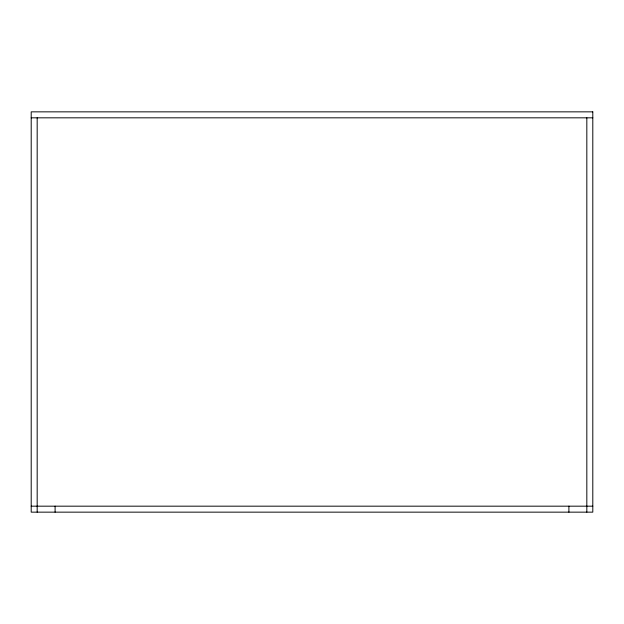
<?xml version="1.0" encoding="UTF-8"?>
<svg xmlns="http://www.w3.org/2000/svg" width="624" height="624" viewBox="0 0 624 624"><rect width="100%" height="100%" fill="white"/><g stroke="black" fill="none" stroke-linecap="round" stroke-linejoin="round"><path stroke-width="0.94" d="M31.2 117.827L592.8 117.827M31.2 506.173L592.8 506.173M586.825 117.827L586.825 512.148M568.901 506.173L568.901 512.148M55.099 506.173L55.099 512.148M37.175 117.827L37.175 512.148M592.8 111.852L31.2 111.852L31.2 512.148L592.8 512.148L592.8 111.852"/></g></svg>
